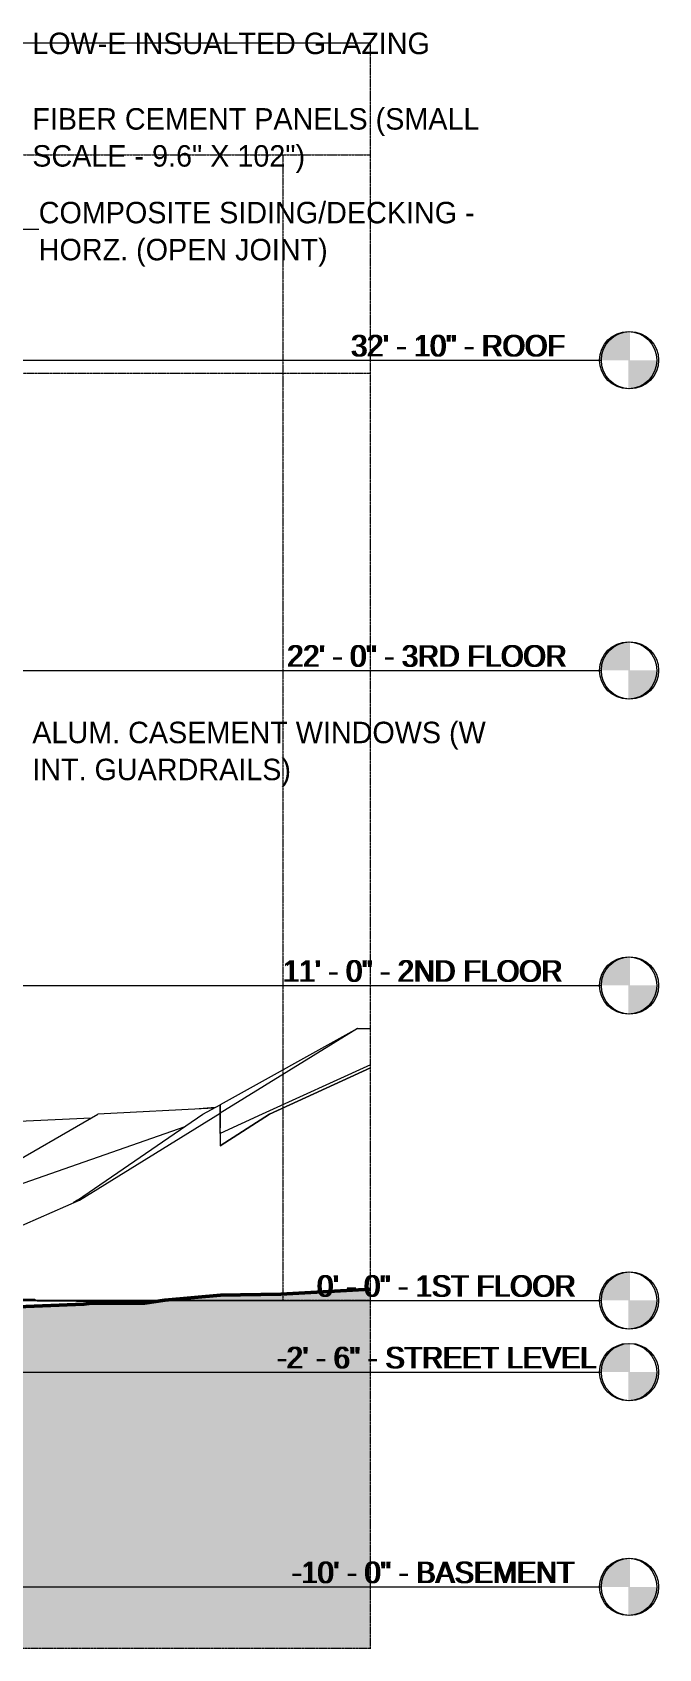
# Model space of a CAD drawing. Header units: inches. Extents: x 1747 to 7606, y -251 to 585.
# Drawn here: x 7344 to 7606, y -146 to 531 of the extents above; entities that cross this region are included whole.
import ezdxf

# ---------------------------------------------------------------- set-up
doc = ezdxf.new("R2010")
doc.units = ezdxf.units.IN
doc.header["$MEASUREMENT"] = 0
doc.linetypes.add('Aligning Line 1_8_', pattern=[0.25, 0.125, -0.125])
doc.linetypes.add('Grid Line 1_2_', pattern=[0.875, 0.5, -0.125, 0.125, -0.125])
for name, color, linetype, lineweight in [('0-2', 165, 'Continuous', 5), ('0-3', 10, 'Continuous', 5), ('A-FLOR-1', 10, 'Continuous', 13), ('A-FLOR-LEVL', 51, 'Continuous', 9), ('A-FLOR-LEVL-1', 51, 'Grid Line 1_2_', 9), ('A-FLOR-LEVL-2', 147, 'Continuous', 9), ('C-TOPO', 7, 'Continuous', 9), ('C-TOPO-1', 250, 'Continuous', 50), ('G-ANNO-SYMB', 111, 'Aligning Line 1_8_', 9), ('G-ANNO-SYMB-1', 147, 'Aligning Line 1_8_', 9), ('G-ANNO-TEXT', 231, 'Continuous', 9)]:
    doc.layers.add(name, color=color, linetype=linetype, lineweight=lineweight)
doc.styles.add('Century Gothic', font='ufonts.com_century-gothic.ttf', dxfattribs={"height": 9})

# ---------------------------------------------------------------- blocks, each defined once
blk = doc.blocks.new('Level - Level Head - Circle-V49-BUILDING ELEVATION - NORTH')
at = {"layer": 'A-FLOR-LEVL'}
h = blk.add_hatch(color=256, dxfattribs=at)
edge = h.paths.add_edge_path(flags=0)
edge.add_line((-9597.49, 0), (-9609.49, 0))
edge.add_arc((-9597.49, 0), 12, 90, 180, ccw=False)
edge.add_line((-9597.49, 12), (-9597.49, 0))
h = blk.add_hatch(color=256, dxfattribs=at)
edge = h.paths.add_edge_path(flags=0)
edge.add_line((-9597.49, -12), (-9597.49, 0))
edge.add_line((-9597.49, 0), (-9585.49, 0))
edge.add_arc((-9597.49, 0), 12, 270, 360, ccw=False)
at = {"layer": 'A-FLOR-LEVL-2'}
blk.add_circle((-9597.49, 0), 12, dxfattribs=at)
blk = doc.blocks.new('CTR - 2nd Phase_rvt-2-BUILDING ELEVATION - NORTH')
at = {"layer": 'A-FLOR-1'}
for p, q in [((-9895.26, 0.5), (-9846.75, 0.5)), ((-9846.75, 0.5), (-9846.75, -0.13))]:
    blk.add_line(p, q, dxfattribs=at)
at = {"layer": 'A-FLOR-LEVL-1'}
for p, q in [((-12558.48, 394), (-9609.49, 394)), ((-12558.48, 264), (-9609.49, 264)), ((-12558.48, 132), (-9609.49, 132)), ((-12558.48, 0), (-9609.49, 0)), ((-12558.48, -30), (-9609.49, -30)), ((-12558.48, -120), (-9609.49, -120))]:
    blk.add_line(p, q, dxfattribs=at)
at = {"layer": 'G-ANNO-SYMB-1'}
for p, q in [((-12461.79, 526.95), (-9706.16, 526.95)), ((-12461.79, 388.59), (-9706.16, 388.59))]:
    blk.add_line(p, q, dxfattribs=at)
at = {"layer": '0-2'}
for p in [(0, 394), (0, 264), (0, 132), (0, 0), (0, -30), (0, -120)]:
    blk.add_blockref('Level - Level Head - Circle-V49-BUILDING ELEVATION - NORTH', p, dxfattribs=at)
at = {"layer": 'A-FLOR-LEVL', "char_height": 9, "attachment_point": 1, "style": 'Century Gothic'}
for s, insert, width in [('32\' - 10" - ROOF', (-9713.85, 404.55), 112.716), ('22\' - 0" - 3RD FLOOR', (-9740.61, 274.55), 145.137), ('11\' - 0" - 2ND FLOOR', (-9742.35, 142.55), 147.258), ('0\' - 0" - 1ST FLOOR', (-9728.1, 10.55), 129.987), ('-2\' - 6" - STREET LEVEL', (-9744.85, -19.45), 150.288), ('-10\' - 0" - BASEMENT', (-9738.61, -109.45), 142.713)]:
    blk.add_mtext(s, dxfattribs=dict(at, insert=insert, width=width))
blk = doc.blocks.new('CTR  - Topography_rvt-2-BUILDING ELEVATION - NORTH')
at = {"layer": 'C-TOPO'}
h = blk.add_hatch(dxfattribs=at)
h.set_pattern_fill('FP_45', color=256, style=0, pattern_type=2)
h.set_pattern_definition([(0, (12, 0), (24, 24), [24, -24]), (0, (12, 9), (24, 24), [24, -24]), (0, (12, 18), (24, 24), [24, -24]), (90, (15, 21), (-24, 24), [24, -24]), (90, (24, 21), (-24, 24), [24, -24]), (90, (33, 21), (-24, 24), [24, -24])])
h.paths.add_polyline_path([(-12408.28, -145.91), (-9706.16, -145.91), (-9706.16, 4.72), (-9743.73, 2.58), (-9768.94, 2.2), (-9792.27, 0.09), (-9800.81, -1.14), (-9823.15, -1.14), (-9826.28, -1.52), (-9893.34, -4.3), (-9896.52, -5.01), (-9915.25, -12.61), (-9950.42, -20.49), (-9956.61, -23), (-10060.1, -17.59), (-10091.21, -21.29), (-10136.73, -22.07), (-10165.22, -22.67), (-10281.96, -24.6), (-10370.76, -26.59), (-10412.87, -26.71), (-10450.41, -27.55), (-10486.95, -27.6), (-10517.54, -27.24), (-10524.96, -27.24), (-10534.89, -27.12), (-10585.35, -27.54), (-10642.59, -27.26), (-10678.15, -26.98), (-10825.64, -29.97), (-10868.69, -30), (-12461.79, -30), (-12461.79, -145.91), (-12439.97, -145.91)], flags=0)
at = {"layer": 'A-FLOR-LEVL-1'}
for p, q in [((-12558.48, 0), (-9609.49, 0)), ((-12558.48, -120), (-9609.49, -120))]:
    blk.add_line(p, q, dxfattribs=at)
at = {"layer": 'C-TOPO'}
for p, q in [((-9711.64, 114), (-9769.17, 78.43)), ((-9711.64, 114), (-9769.17, 81.99)), ((-9711.64, 114), (-9706.16, 114)), ((-9706.16, 98.67), (-9751.46, 78)), ((-9748.52, 78), (-9706.16, 97.48)), ((-9706.16, 97.48), (-9748.52, 78)), ((-9776.34, 78), (-9769.17, 81.99)), ((-9769.17, 81.99), (-9769.17, 78.43)), ((-9769.17, 78.43), (-9769.17, 81.99)), ((-9823.12, 76.37), (-9927.24, 71.71)), ((-9882.8, 42), (-9820.29, 78)), ((-9828.9, 42), (-9776.34, 78)), ((-9828.07, 42), (-9769.17, 78.43)), ((-9771.62, 80.63), (-9820.29, 78)), ((-9771.24, 80.84), (-9777.87, 80.29)), ((-9769.17, 72.3), (-9769.17, 78.43)), ((-9769.17, 78.43), (-9769.17, 72.3)), ((-9769.17, 64.78), (-9748.52, 78)), ((-9748.52, 78), (-9769.17, 64.78)), ((-9751.46, 78), (-9769.17, 69.91)), ((-9872.02, 42), (-9783.84, 72.87)), ((-9769.17, 70.7), (-9769.17, 72.3)), ((-9769.17, 70.7), (-9769.17, 72.3)), ((-9769.17, 69.91), (-9769.17, 70.7)), ((-9769.17, 70.7), (-9769.17, 69.91)), ((-9769.17, 69.91), (-9769.06, 69.95)), ((-9769.17, 69.91), (-9769.17, 66.59)), ((-9769.17, 69.91), (-9769.17, 66.59)), ((-9769.17, 66.59), (-9769.17, 64.78)), ((-9769.17, 66.59), (-9769.17, 64.78)), ((-9895.26, 12.66), (-9828.07, 42)), ((-9828.9, 42), (-9830.63, 40.88)), ((-9825.83, 43.38), (-9828.07, 42)), ((-9863.53, 0), (-9796.54, -0.52)), ((-9792.24, 0.1), (-9800.81, -1.14)), ((-9768.94, 2.2), (-9792.24, 0.1)), ((-9768.94, 2.2), (-9743.73, 2.58)), ((-9743.73, 2.58), (-9706.16, 4.72)), ((-9826.28, -1.52), (-9872.79, -3.45)), ((-9823.15, -1.14), (-9826.28, -1.52)), ((-9823.15, -1.14), (-9800.81, -1.14))]:
    blk.add_line(p, q, dxfattribs=at)
at = {"layer": 'C-TOPO-1'}
for p, q in [((-9792.24, 0.1), (-9800.81, -1.14)), ((-9768.94, 2.2), (-9792.24, 0.1)), ((-9743.73, 2.58), (-9768.94, 2.2)), ((-9706.16, 4.72), (-9743.73, 2.58)), ((-9826.28, -1.52), (-9872.79, -3.45)), ((-9823.15, -1.14), (-9826.28, -1.52)), ((-9800.81, -1.14), (-9823.15, -1.14))]:
    blk.add_line(p, q, dxfattribs=at)
at = {"layer": 'G-ANNO-SYMB-1'}
for p, q in [((-12461.79, 480), (-9742.88, 480)), ((-9742.88, 480), (-9742.88, 0)), ((-9742.88, 0), (-12461.79, 0))]:
    blk.add_line(p, q, dxfattribs=at)
at = {"layer": '0-2'}
for p in [(0, 0), (0, -120)]:
    blk.add_blockref('Level - Level Head - Circle-V49-BUILDING ELEVATION - NORTH', p, dxfattribs=at)
at = {"layer": 'A-FLOR-LEVL', "char_height": 9, "attachment_point": 1, "style": 'Century Gothic'}
for s, insert, width in [('0\' - 0" - 1ST FLOOR', (-9728.1, 10.55), 129.987), ('-10\' - 0" - BASEMENT', (-9738.61, -109.45), 142.713)]:
    blk.add_mtext(s, dxfattribs=dict(at, insert=insert, width=width))
blk = doc.blocks.new('CTR - 1st Phase - Common Walls_rvt-2-BUILDING ELEVATION - NORTH')
at = {"layer": 'A-FLOR-LEVL-1'}
for p, q in [((-12558.48, 394), (-9609.49, 394)), ((-12558.48, 264), (-9609.49, 264)), ((-12558.48, 132), (-9609.49, 132)), ((-12558.48, 0), (-9609.49, 0)), ((-12558.48, -30), (-9609.49, -30)), ((-12558.48, -120), (-9609.49, -120))]:
    blk.add_line(p, q, dxfattribs=at)
at = {"layer": 'G-ANNO-SYMB-1'}
for p, q in [((-12461.73, 526.95), (-9706.24, 526.95)), ((-12428.12, 526.95), (-9706.24, 526.95)), ((-9706.24, 526.95), (-9706.24, -145.91)), ((-9706.24, 526.95), (-9706.24, -145.91)), ((-12461.79, 480), (-9706.16, 480)), ((-9706.16, 0), (-12461.79, 0))]:
    blk.add_line(p, q, dxfattribs=at)
at = {"layer": '0-2'}
for p in [(0, 394), (0, 264), (0, 132), (0, 0), (0, -30), (0, -120)]:
    blk.add_blockref('Level - Level Head - Circle-V49-BUILDING ELEVATION - NORTH', p, dxfattribs=at)
at = {"layer": 'A-FLOR-LEVL', "char_height": 9, "attachment_point": 1, "style": 'Century Gothic'}
for s, insert, width in [('32\' - 10" - ROOF', (-9713.85, 404.55), 112.716), ('22\' - 0" - 3RD FLOOR', (-9740.61, 274.55), 145.137), ('11\' - 0" - 2ND FLOOR', (-9742.35, 142.55), 147.258), ('0\' - 0" - 1ST FLOOR', (-9728.1, 10.55), 129.987), ('-2\' - 6" - STREET LEVEL', (-9744.85, -19.45), 150.288), ('-10\' - 0" - BASEMENT', (-9738.61, -109.45), 142.713)]:
    blk.add_mtext(s, dxfattribs=dict(at, insert=insert, width=width))
blk = doc.blocks.new('Level - Level Head - Circle-50818-BUILDING ELEVATION - NORTH')
at = {"layer": 'A-FLOR-LEVL'}
h = blk.add_hatch(color=256, dxfattribs=at)
edge = h.paths.add_edge_path(flags=0)
edge.add_line((-9598.24, 0), (-9610.24, 0))
edge.add_arc((-9598.24, 0), 12, 90, 180, ccw=False)
edge.add_line((-9598.24, 12), (-9598.24, 0))
h = blk.add_hatch(color=256, dxfattribs=at)
edge = h.paths.add_edge_path(flags=0)
edge.add_line((-9598.24, -12), (-9598.24, 0))
edge.add_line((-9598.24, 0), (-9586.24, 0))
edge.add_arc((-9598.24, 0), 12, 270, 360, ccw=False)
blk.add_circle((-9598.24, 0), 12, dxfattribs=at)

msp = doc.modelspace()

# ---------------------------------------------------------------- linework, layer by layer
at = {"layer": 'A-FLOR-LEVL-1'}
for p, q in [((4633.69, 394), (7581.18, 394)), ((4633.69, 264), (7581.18, 264)), ((4633.69, 132), (7581.18, 132)), ((4633.69, 0), (7581.18, 0)), ((4633.69, -30), (7581.18, -30)), ((4633.69, -120), (7581.18, -120))]:
    msp.add_line(p, q, dxfattribs=at)
at = {"layer": 'G-ANNO-SYMB'}
for p, q in [((4729.63, 526.95), (7485.18, 526.95)), ((7485.18, 526.95), (7485.18, -145.84)), ((4729.63, 480), (7485.26, 480)), ((7485.26, 0), (4729.63, 0)), ((7485.18, -145.84), (4729.63, -145.84))]:
    msp.add_line(p, q, dxfattribs=at)
at = {"layer": 'G-ANNO-TEXT'}
msp.add_line((7320.96, 448.84), (7346.32, 448.84), dxfattribs=at)

# ---------------------------------------------------------------- block references
at = {"layer": '0-3'}
for name in ['CTR - 2nd Phase_rvt-2-BUILDING ELEVATION - NORTH', 'CTR - 1st Phase - Common Walls_rvt-2-BUILDING ELEVATION - NORTH', 'CTR  - Topography_rvt-2-BUILDING ELEVATION - NORTH']:
    msp.add_blockref(name, (17191.42, 0), dxfattribs=at)
at = {"layer": 'A-FLOR-LEVL'}
for p in [(17191.42, 394), (17191.42, 264), (17191.42, 132), (17191.42, 0), (17191.42, -30), (17191.42, -120)]:
    msp.add_blockref('Level - Level Head - Circle-50818-BUILDING ELEVATION - NORTH', p, dxfattribs=at)

# ---------------------------------------------------------------- texts
at = {"layer": 'A-FLOR-LEVL', "char_height": 9, "attachment_point": 1, "style": 'Century Gothic'}
for s, insert, width in [('32\' - 10" - ROOF', (7476.82, 404.55), 112.716), ('22\' - 0" - 3RD FLOOR', (7450.06, 274.55), 145.137), ('11\' - 0" - 2ND FLOOR', (7448.32, 142.55), 147.258), ('0\' - 0" - 1ST FLOOR', (7462.57, 10.55), 129.987), ('-2\' - 6" - STREET LEVEL', (7445.82, -19.45), 150.288), ('-10\' - 0" - BASEMENT', (7452.06, -109.45), 142.713)]:
    msp.add_mtext(s, dxfattribs=dict(at, insert=insert, width=width))
at = {"layer": 'G-ANNO-TEXT', "char_height": 9, "attachment_point": 1, "style": 'Century Gothic'}
for s, insert, width in [('LOW-E INSUALTED GLAZING', (7343.63, 531.24), 204.222), ('FIBER CEMENT PANELS (SMALL', (7343.63, 499.6), 221.19), ('SCALE - 9.6" X 102")', (7343.63, 484.1), 139.986), ('COMPOSITE SIDING/DECKING -', (7346.32, 460.34), 232.704), ('HORZ. (OPEN JOINT)', (7346.32, 444.84), 149.682), ('ALUM. CASEMENT WINDOWS (W', (7343.63, 242.5), 239.673), ('INT. GUARDRAILS)', (7343.63, 227), 132.108)]:
    msp.add_mtext(s, dxfattribs=dict(at, insert=insert, width=width))

doc.saveas('drawing.dxf')
